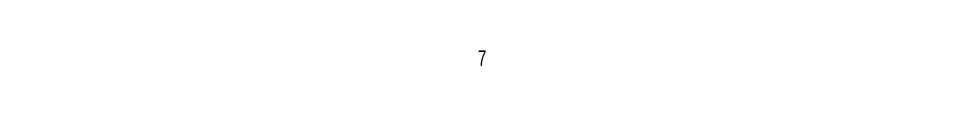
# Model space of a CAD drawing. Header units: millimetres. Extents: x 0 to 545, y 0 to 531.
# Drawn here: x 186.45 to 213.45, y 530.28 to 530.87 of the extents above; entities that cross this region are included whole.
import ezdxf

# ---------------------------------------------------------------- set-up
doc = ezdxf.new("R2010")
doc.units = ezdxf.units.MM
doc.styles.add('SLDTEXTSTYLE0', font='TXT', dxfattribs={"width": 0.75})
doc.dimstyles.new('SLDDIMSTYLE0', dxfattribs={"dimtxt": 0.45, "dimasz": 0.15, "dimexe": 0, "dimexo": 0.0625, "dimgap": 0.1125, "dimtad": 1, "dimlfac": 0.333333, "dimrnd": 1e-09, "dimzin": 12, "dimdsep": 46, "dimtxsty": 'SLDTEXTSTYLE0', "dimblk1": 'NONE', "dimblk2": 'NONE', "dimsah": 1, "dimcen": 0.09, "dimadec": 0, "dimazin": 3, "dimtfac": 1, "dimtmove": 0, "dimatfit": 0, "dimldrblk": 'NONE', "dimfxl": 1, "dimfrac": 2, "dimtolj": 1, "dimtzin": 12, "dimarcsym": 0})

# ---------------------------------------------------------------- blocks, each defined once
blk = doc.blocks.new('_D')
at = {"color": 7, "linetype": 'Continuous', "lineweight": 18, "insert": (199.781, 530.874), "char_height": 0.45, "attachment_point": 1, "style": 'SLDTEXTSTYLE0'}
blk.add_mtext('7', dxfattribs=at)
blk = doc.blocks.new('_None')

msp = doc.modelspace()

# ---------------------------------------------------------------- dimensions: what is measured, and where the dimension line sits
at = {"color": 7, "linetype": 'Continuous', "lineweight": 18}
dim = msp.add_linear_dim(base=(199.947597796, 530.294130206), p1=(186.447597796, 530.294130206), p2=(213.447597796, 530.294130206), angle=90, dimstyle='SLDDIMSTYLE0', dxfattribs=at)
dim.commit()
dim.dimension.update_dxf_attribs({"geometry": '_D', "text_midpoint": (199.947597796, 530.294130206), "dimtype": 160})

doc.saveas('drawing.dxf')
